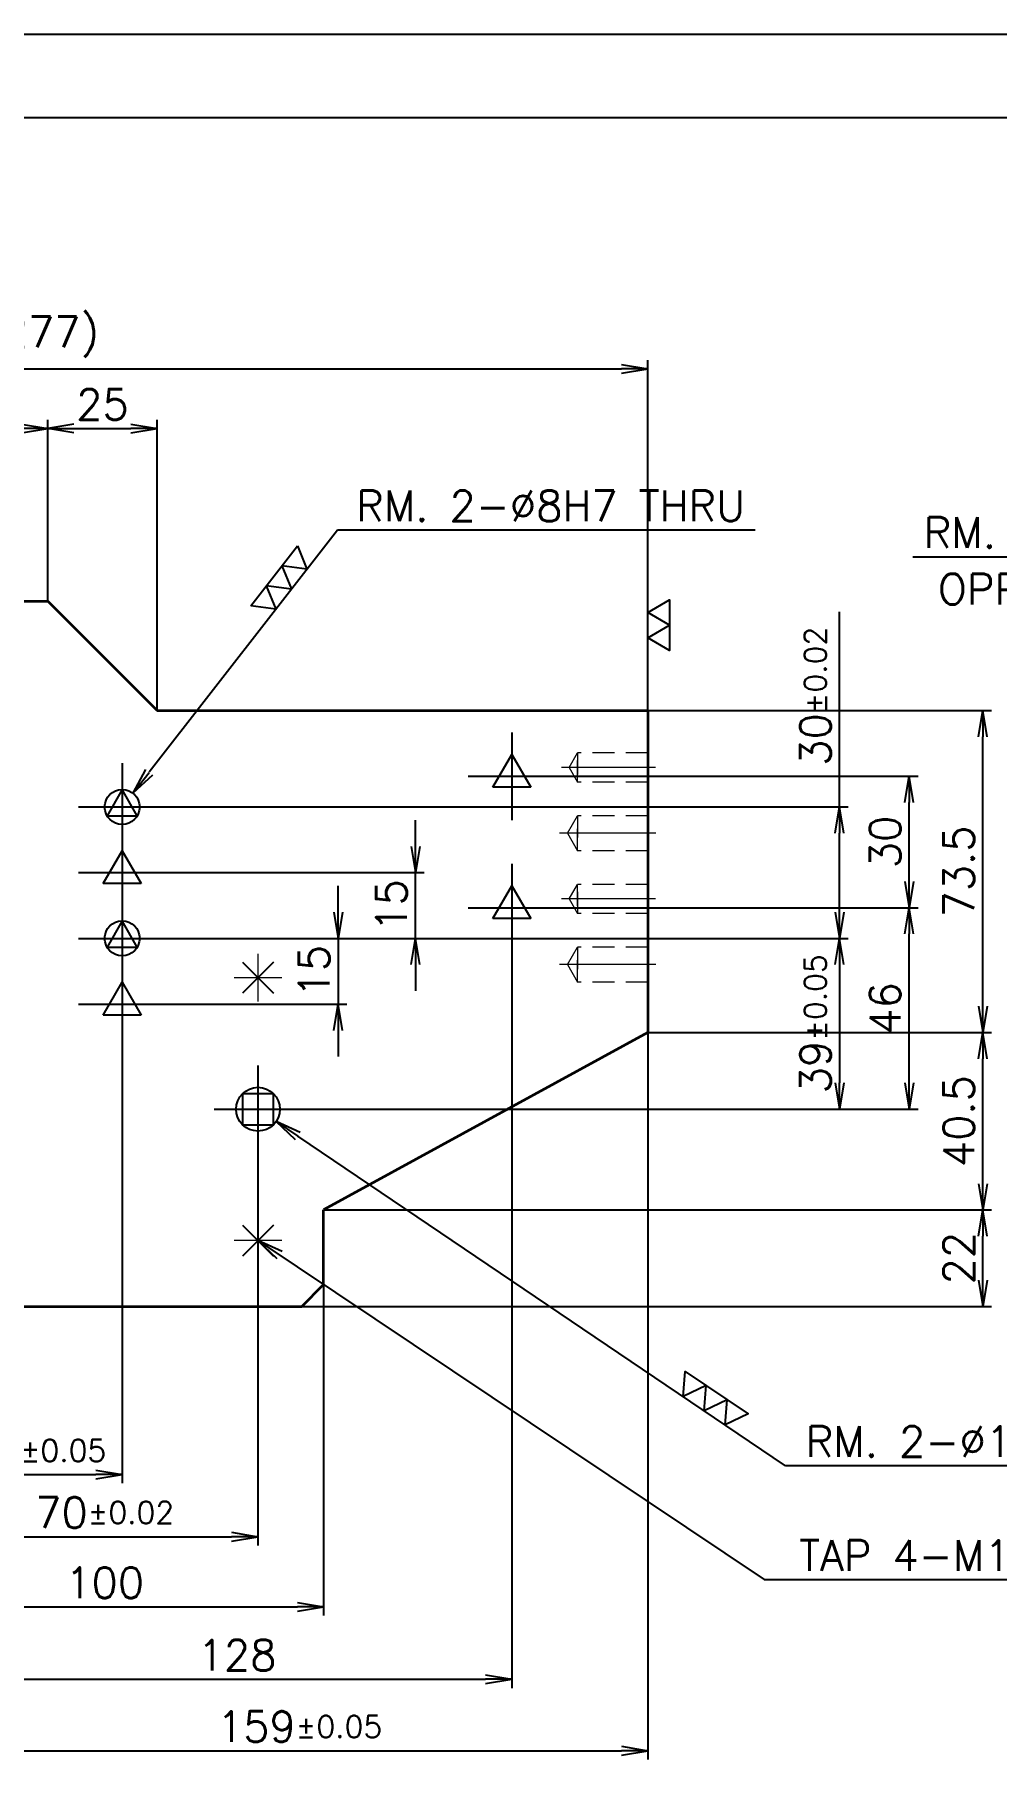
# Model space of a CAD drawing. Header units: millimetres. Extents: x 7914 to 16415, y -883 to 305.
# Drawn here: x 11641.6 to 11861.2, y -683 to -288.1 of the extents above; entities that cross this region are included whole.
import ezdxf

# ---------------------------------------------------------------- set-up
doc = ezdxf.new("R2010")
doc.units = ezdxf.units.MM
doc.linetypes.add('CENTER-HOKUTO', pattern=[23, 20, -1, 1, -1])
doc.linetypes.add('HIDDEN-HOKUTO', pattern=[3.8, 2.5, -1.3])
doc.layers.add('AM_7', color=2, linetype='CENTER-HOKUTO', lineweight=30)
doc.layers.add('AM_HID', color=1, linetype='HIDDEN-HOKUTO', lineweight=25)
doc.layers.add('title_frame', color=7, linetype='Continuous')
doc.layers.add('word_dim', color=253, linetype='Continuous')
doc.styles.get("Standard").update_dxf_attribs({"font": 'romans.shx', "bigfont": 'bigfont.shx'})
doc.dimstyles.new('RS1-2', dxfattribs={"dimscale": 2, "dimtxt": 3.5, "dimasz": 3, "dimexe": 1, "dimexo": 0, "dimgap": 1, "dimtad": 3, "dimdsep": 46, "dimtxsty": 'Standard', "dimblk1": 'OPEN', "dimblk2": 'OPEN', "dimsah": 1, "dimcen": 0, "dimclrd": 256, "dimclre": 256, "dimclrt": 3, "dimadec": 0, "dimazin": 0, "dimtfac": 1, "dimtmove": 0, "dimatfit": 3, "dimldrblk": 'OPEN', "dimfxl": 0, "dimtolj": 1, "dimtzin": 0, "dimarcsym": 0})

# ---------------------------------------------------------------- blocks, each defined once
blk = doc.blocks.new('_Open')
at = {"color": 0, "lineweight": -2}
for p, q in [((-1, 0.167), (0, 0)), ((-1, -0.167), (0, 0)), ((0, 0), (-1, 0))]:
    blk.add_line(p, q, dxfattribs=at)
blk = doc.blocks.new('*D93')
at = {"layer": 'DEFPOINTS', "color": 0, "linetype": 'Continuous', "ltscale": 2}
for p in [(11781.58, -364.43), (11504.58, -442.41), (11781.58, -442.41)]:
    blk.add_point(p, dxfattribs=at)
at = {"layer": 'word_dim', "linetype": 'Continuous', "lineweight": -2, "ltscale": 2}
for p, q in [((11504.58, -442.41), (11504.58, -362.43)), ((11781.58, -442.41), (11781.58, -362.43)), ((11510.58, -364.43), (11775.58, -364.43))]:
    blk.add_line(p, q, dxfattribs=at)
at = {"layer": 'word_dim', "linetype": 'Continuous', "lineweight": -2, "ltscale": 2, "xscale": 6, "yscale": 6, "zscale": 6, "rotation": 180}
blk.add_blockref('_Open', (11504.58, -364.43), dxfattribs=at)
at = {"layer": 'word_dim', "linetype": 'Continuous', "lineweight": -2, "ltscale": 2, "xscale": 6, "yscale": 6, "zscale": 6}
blk.add_blockref('_Open', (11781.58, -364.43), dxfattribs=at)
at = {"layer": 'word_dim', "color": 3, "linetype": 'Continuous', "ltscale": 2, "insert": (11643.08, -357.1), "char_height": 7, "attachment_point": 5}
blk.add_mtext('\\A1;(277)', dxfattribs=at)
blk = doc.blocks.new('*D97')
at = {"layer": 'DEFPOINTS', "color": 0, "linetype": 'Continuous', "ltscale": 2}
for p in [(11644.58, -378.01), (11589.58, -417.41), (11644.58, -417.41)]:
    blk.add_point(p, dxfattribs=at)
at = {"layer": 'word_dim', "linetype": 'Continuous', "lineweight": -2, "ltscale": 2}
for p, q in [((11589.58, -417.41), (11589.58, -376.01)), ((11595.58, -378.01), (11638.58, -378.01)), ((11644.58, -417.41), (11644.58, -376.01))]:
    blk.add_line(p, q, dxfattribs=at)
at = {"layer": 'word_dim', "linetype": 'Continuous', "lineweight": -2, "ltscale": 2, "xscale": 6, "yscale": 6, "zscale": 6, "rotation": 180}
blk.add_blockref('_Open', (11589.58, -378.01), dxfattribs=at)
at = {"layer": 'word_dim', "linetype": 'Continuous', "lineweight": -2, "ltscale": 2, "xscale": 6, "yscale": 6, "zscale": 6}
blk.add_blockref('_Open', (11644.58, -378.01), dxfattribs=at)
at = {"layer": 'word_dim', "color": 3, "linetype": 'Continuous', "ltscale": 2, "insert": (11617.08, -372.51), "char_height": 7, "attachment_point": 5}
blk.add_mtext('\\A1;55', dxfattribs=at)
blk = doc.blocks.new('*D98')
at = {"layer": 'DEFPOINTS', "color": 0, "linetype": 'Continuous', "ltscale": 2}
for p in [(11669.58, -378.01), (11644.58, -417.41), (11669.58, -442.41)]:
    blk.add_point(p, dxfattribs=at)
at = {"layer": 'word_dim', "linetype": 'Continuous', "lineweight": -2, "ltscale": 2}
for p, q in [((11644.58, -417.41), (11644.58, -376.01)), ((11650.58, -378.01), (11663.58, -378.01)), ((11669.58, -442.41), (11669.58, -376.01))]:
    blk.add_line(p, q, dxfattribs=at)
at = {"layer": 'word_dim', "linetype": 'Continuous', "lineweight": -2, "ltscale": 2, "xscale": 6, "yscale": 6, "zscale": 6, "rotation": 180}
blk.add_blockref('_Open', (11644.58, -378.01), dxfattribs=at)
at = {"layer": 'word_dim', "linetype": 'Continuous', "lineweight": -2, "ltscale": 2, "xscale": 6, "yscale": 6, "zscale": 6}
blk.add_blockref('_Open', (11669.58, -378.01), dxfattribs=at)
at = {"layer": 'word_dim', "color": 3, "linetype": 'Continuous', "ltscale": 2, "insert": (11657.08, -372.51), "char_height": 7, "attachment_point": 5}
blk.add_mtext('\\A1;25', dxfattribs=at)
blk = doc.blocks.new('*D100')
at = {"layer": 'DEFPOINTS', "color": 0, "linetype": 'Continuous', "ltscale": 2}
for p in [(11607.58, -573.41), (11707.58, -573.41), (11707.58, -647.01)]:
    blk.add_point(p, dxfattribs=at)
at = {"layer": 'word_dim', "linetype": 'Continuous', "lineweight": -2, "ltscale": 2}
for p, q in [((11607.58, -573.41), (11607.58, -649.01)), ((11707.58, -573.41), (11707.58, -649.01)), ((11613.58, -647.01), (11701.58, -647.01))]:
    blk.add_line(p, q, dxfattribs=at)
at = {"layer": 'word_dim', "linetype": 'Continuous', "lineweight": -2, "ltscale": 2, "xscale": 6, "yscale": 6, "zscale": 6, "rotation": 180}
blk.add_blockref('_Open', (11607.58, -647.01), dxfattribs=at)
at = {"layer": 'word_dim', "linetype": 'Continuous', "lineweight": -2, "ltscale": 2, "xscale": 6, "yscale": 6, "zscale": 6}
blk.add_blockref('_Open', (11707.58, -647.01), dxfattribs=at)
at = {"layer": 'word_dim', "color": 3, "linetype": 'Continuous', "ltscale": 2, "insert": (11657.58, -641.51), "char_height": 7, "attachment_point": 5}
blk.add_mtext('\\A1;100', dxfattribs=at)
blk = doc.blocks.new('*D104')
at = {"layer": 'DEFPOINTS', "color": 0, "linetype": 'Continuous', "ltscale": 2}
for p in [(11707.58, -556.41), (11858.1, -556.41), (11702.58, -578.41)]:
    blk.add_point(p, dxfattribs=at)
at = {"layer": 'word_dim', "linetype": 'Continuous', "lineweight": -2, "ltscale": 2}
for p, q in [((11707.58, -556.41), (11860.1, -556.41)), ((11858.1, -572.41), (11858.1, -562.41)), ((11702.58, -578.41), (11860.1, -578.41))]:
    blk.add_line(p, q, dxfattribs=at)
at = {"layer": 'word_dim', "linetype": 'Continuous', "lineweight": -2, "ltscale": 2, "xscale": 6, "yscale": 6, "zscale": 6}
for p, rotation in [((11858.1, -556.41), 90), ((11858.1, -578.41), 270)]:
    blk.add_blockref('_Open', p, dxfattribs=dict(at, rotation=rotation))
at = {"layer": 'word_dim', "color": 3, "linetype": 'Continuous', "ltscale": 2, "insert": (11852.6, -567.41), "char_height": 7, "attachment_point": 5, "rotation": 90}
blk.add_mtext('\\A1;22', dxfattribs=at)
blk = doc.blocks.new('*D105')
at = {"layer": 'DEFPOINTS', "color": 0, "linetype": 'Continuous', "ltscale": 2}
for p in [(11781.58, -515.89), (11858.1, -515.89), (11707.58, -556.41)]:
    blk.add_point(p, dxfattribs=at)
at = {"layer": 'word_dim', "linetype": 'Continuous', "lineweight": -2, "ltscale": 2}
for p, q in [((11781.58, -515.89), (11860.1, -515.89)), ((11858.1, -550.41), (11858.1, -521.89)), ((11707.58, -556.41), (11860.1, -556.41))]:
    blk.add_line(p, q, dxfattribs=at)
at = {"layer": 'word_dim', "linetype": 'Continuous', "lineweight": -2, "ltscale": 2, "xscale": 6, "yscale": 6, "zscale": 6}
for p, rotation in [((11858.1, -515.89), 90), ((11858.1, -556.41), 270)]:
    blk.add_blockref('_Open', p, dxfattribs=dict(at, rotation=rotation))
at = {"layer": 'word_dim', "color": 3, "linetype": 'Continuous', "ltscale": 2, "insert": (11852.6, -536.15), "char_height": 7, "attachment_point": 5, "rotation": 90}
blk.add_mtext('\\A1;40.5', dxfattribs=at)
blk = doc.blocks.new('*D106')
at = {"layer": 'DEFPOINTS', "color": 0, "linetype": 'Continuous', "ltscale": 2}
for p in [(11781.58, -442.41), (11858.1, -442.41), (11781.58, -515.89)]:
    blk.add_point(p, dxfattribs=at)
at = {"layer": 'word_dim', "linetype": 'Continuous', "lineweight": -2, "ltscale": 2}
for p, q in [((11781.58, -442.41), (11860.1, -442.41)), ((11858.1, -509.89), (11858.1, -448.41)), ((11781.58, -515.89), (11860.1, -515.89))]:
    blk.add_line(p, q, dxfattribs=at)
at = {"layer": 'word_dim', "linetype": 'Continuous', "lineweight": -2, "ltscale": 2, "xscale": 6, "yscale": 6, "zscale": 6}
for p, rotation in [((11858.1, -442.41), 90), ((11858.1, -515.89), 270)]:
    blk.add_blockref('_Open', p, dxfattribs=dict(at, rotation=rotation))
at = {"layer": 'word_dim', "color": 3, "linetype": 'Continuous', "ltscale": 2, "insert": (11852.6, -479.15), "char_height": 7, "attachment_point": 5, "rotation": 90}
blk.add_mtext('\\A1;73.5', dxfattribs=at)
blk = doc.blocks.new('MARK_10PIN')
at = {"color": 3, "linetype": 'Continuous'}
blk.add_lwpolyline([(-3.54, 3.54), (-3.54, -3.54), (3.54, -3.54), (3.54, 3.54)], close=True, dxfattribs=at)
blk.add_circle((0, 0), 5, dxfattribs=at)
blk = doc.blocks.new('MARK_CENTER')
at = {"color": 2, "linetype": 'CENTER-HOKUTO'}
for p, q in [((0, 10), (0, -10)), ((-10, 0), (10, 0))]:
    blk.add_line(p, q, dxfattribs=at)
blk = doc.blocks.new('MARK_M10BOLT')
at = {"color": 3, "linetype": 'Continuous'}
for p, q in [((-1.77, 1.77), (1.77, -1.77)), ((1.77, 1.77), (-1.77, -1.77))]:
    blk.add_line(p, q, dxfattribs=at)
blk = doc.blocks.new('MARK_M8BOLT')
at = {"color": 3, "linetype": 'Continuous'}
for p, q in [((-2.17, -1.25), (0, 2.5)), ((0, 2.5), (2.17, -1.25)), ((2.17, -1.25), (-2.17, -1.25))]:
    blk.add_line(p, q, dxfattribs=at)
blk = doc.blocks.new('*D109')
at = {"layer": 'DEFPOINTS', "color": 0, "linetype": 'Continuous', "ltscale": 2}
for p in [(11692.58, -543.41), (11622.58, -568.85), (11692.58, -630.99)]:
    blk.add_point(p, dxfattribs=at)
at = {"layer": 'word_dim', "linetype": 'Continuous', "lineweight": -2, "ltscale": 2}
for p, q in [((11692.58, -543.41), (11692.58, -632.99)), ((11622.58, -568.85), (11622.58, -632.99)), ((11628.58, -630.99), (11686.58, -630.99))]:
    blk.add_line(p, q, dxfattribs=at)
at = {"layer": 'word_dim', "linetype": 'Continuous', "lineweight": -2, "ltscale": 2, "xscale": 6, "yscale": 6, "zscale": 6, "rotation": 180}
blk.add_blockref('_Open', (11622.58, -630.99), dxfattribs=at)
at = {"layer": 'word_dim', "linetype": 'Continuous', "lineweight": -2, "ltscale": 2, "xscale": 6, "yscale": 6, "zscale": 6}
blk.add_blockref('_Open', (11692.58, -630.99), dxfattribs=at)
at = {"layer": 'word_dim', "color": 3, "linetype": 'Continuous', "ltscale": 2, "insert": (11657.58, -625.49), "char_height": 7, "attachment_point": 5}
blk.add_mtext('\\A1;70{\\H0.715x;%%p0.02}', dxfattribs=at)
blk = doc.blocks.new('*D113')
at = {"layer": 'DEFPOINTS', "color": 0, "linetype": 'Continuous', "ltscale": 2}
for p in [(11781.58, -515.89), (11622.58, -568.85), (11781.58, -679.84)]:
    blk.add_point(p, dxfattribs=at)
at = {"layer": 'word_dim', "linetype": 'Continuous', "lineweight": -2, "ltscale": 2}
for p, q in [((11781.58, -515.89), (11781.58, -681.84)), ((11622.58, -568.85), (11622.58, -681.84)), ((11628.58, -679.84), (11775.58, -679.84))]:
    blk.add_line(p, q, dxfattribs=at)
at = {"layer": 'word_dim', "linetype": 'Continuous', "lineweight": -2, "ltscale": 2, "xscale": 6, "yscale": 6, "zscale": 6, "rotation": 180}
blk.add_blockref('_Open', (11622.58, -679.84), dxfattribs=at)
at = {"layer": 'word_dim', "linetype": 'Continuous', "lineweight": -2, "ltscale": 2, "xscale": 6, "yscale": 6, "zscale": 6}
blk.add_blockref('_Open', (11781.58, -679.84), dxfattribs=at)
at = {"layer": 'word_dim', "color": 3, "linetype": 'Continuous', "ltscale": 2, "insert": (11702.08, -674.34), "char_height": 7, "attachment_point": 5}
blk.add_mtext('\\A1;159{\\H0.715x;%%p0.05}', dxfattribs=at)
blk = doc.blocks.new('*D114')
at = {"layer": 'DEFPOINTS', "color": 0, "linetype": 'Continuous', "ltscale": 2}
for p in [(11688.44, -530.61), (11696.72, -536.21)]:
    blk.add_point(p, dxfattribs=at)
at = {"layer": 'word_dim', "linetype": 'Continuous', "lineweight": -2, "ltscale": 2}
for p, q in [((11813.04, -614.78), (11701.7, -539.57)), ((11915.11, -614.78), (11813.04, -614.78))]:
    blk.add_line(p, q, dxfattribs=at)
at = {"layer": 'word_dim', "linetype": 'Continuous', "lineweight": -2, "ltscale": 2, "xscale": 6, "yscale": 6, "zscale": 6, "rotation": 145.9618223564301}
blk.add_blockref('_Open', (11696.72, -536.21), dxfattribs=at)
at = {"layer": 'word_dim', "color": 3, "linetype": 'Continuous', "ltscale": 2, "insert": (11865.07, -609.28), "char_height": 7, "attachment_point": 5}
blk.add_mtext('\\A1;RM. 2-∅10H7 THRU', dxfattribs=at)
blk = doc.blocks.new('*D122')
at = {"layer": 'DEFPOINTS', "color": 0, "linetype": 'Continuous', "ltscale": 2}
for p in [(11671.58, -494.41), (11700.85, -533.41), (11825.37, -533.41)]:
    blk.add_point(p, dxfattribs=at)
at = {"layer": 'word_dim', "linetype": 'Continuous', "lineweight": -2, "ltscale": 2}
for p, q in [((11671.58, -494.41), (11827.37, -494.41)), ((11825.37, -500.41), (11825.37, -527.41)), ((11700.85, -533.41), (11827.37, -533.41))]:
    blk.add_line(p, q, dxfattribs=at)
at = {"layer": 'word_dim', "linetype": 'Continuous', "lineweight": -2, "ltscale": 2, "xscale": 6, "yscale": 6, "zscale": 6}
for p, rotation in [((11825.37, -494.41), 90), ((11825.37, -533.41), 270)]:
    blk.add_blockref('_Open', p, dxfattribs=dict(at, rotation=rotation))
at = {"layer": 'word_dim', "color": 3, "linetype": 'Continuous', "ltscale": 2, "insert": (11819.87, -513.91), "char_height": 7, "attachment_point": 5, "rotation": 90}
blk.add_mtext('\\A1;39{\\H0.715x;%%p0.05}', dxfattribs=at)
blk = doc.blocks.new('*D123')
at = {"layer": 'DEFPOINTS', "color": 0, "linetype": 'Continuous', "ltscale": 2}
for p in [(11668.42, -464.41), (11825.37, -464.41), (11671.58, -494.41)]:
    blk.add_point(p, dxfattribs=at)
at = {"layer": 'word_dim', "linetype": 'Continuous', "lineweight": -2, "ltscale": 2}
for p, q in [((11825.37, -464.41), (11825.37, -419.91)), ((11668.42, -464.41), (11827.37, -464.41)), ((11825.37, -488.41), (11825.37, -470.41)), ((11671.58, -494.41), (11827.37, -494.41))]:
    blk.add_line(p, q, dxfattribs=at)
at = {"layer": 'word_dim', "linetype": 'Continuous', "lineweight": -2, "ltscale": 2, "xscale": 6, "yscale": 6, "zscale": 6}
for p, rotation in [((11825.37, -464.41), 90), ((11825.37, -494.41), 270)]:
    blk.add_blockref('_Open', p, dxfattribs=dict(at, rotation=rotation))
at = {"layer": 'word_dim', "color": 3, "linetype": 'Continuous', "ltscale": 2, "insert": (11819.87, -439.16), "char_height": 7, "attachment_point": 5, "rotation": 90}
blk.add_mtext('\\A1;30{\\H0.715x;%%p0.02}', dxfattribs=at)
blk = doc.blocks.new('*D124')
at = {"layer": 'DEFPOINTS', "color": 0, "linetype": 'Continuous', "ltscale": 2}
for p in [(11661.58, -513.73), (11622.58, -568.85), (11661.58, -616.81)]:
    blk.add_point(p, dxfattribs=at)
at = {"layer": 'word_dim', "linetype": 'Continuous', "lineweight": -2, "ltscale": 2}
for p, q in [((11661.58, -513.73), (11661.58, -618.81)), ((11622.58, -568.85), (11622.58, -618.81)), ((11628.58, -616.81), (11655.58, -616.81))]:
    blk.add_line(p, q, dxfattribs=at)
at = {"layer": 'word_dim', "linetype": 'Continuous', "lineweight": -2, "ltscale": 2, "xscale": 6, "yscale": 6, "zscale": 6, "rotation": 180}
blk.add_blockref('_Open', (11622.58, -616.81), dxfattribs=at)
at = {"layer": 'word_dim', "linetype": 'Continuous', "lineweight": -2, "ltscale": 2, "xscale": 6, "yscale": 6, "zscale": 6}
blk.add_blockref('_Open', (11661.58, -616.81), dxfattribs=at)
at = {"layer": 'word_dim', "color": 3, "linetype": 'Continuous', "ltscale": 2, "insert": (11642.08, -611.31), "char_height": 7, "attachment_point": 5}
blk.add_mtext('\\A1;39{\\H0.715x;%%p0.05}', dxfattribs=at)
blk = doc.blocks.new('MARK_8PIN')
at = {"color": 3, "linetype": 'Continuous'}
blk.add_lwpolyline([(0, 4), (-3.46, -2), (3.46, -2)], close=True, dxfattribs=at)
blk.add_circle((0, 0), 4, dxfattribs=at)
blk = doc.blocks.new('*D125')
at = {"layer": 'DEFPOINTS', "color": 0, "linetype": 'Continuous', "ltscale": 2}
for p in [(11671.58, -494.41), (11671.58, -509.41), (11710.89, -509.41)]:
    blk.add_point(p, dxfattribs=at)
at = {"layer": 'word_dim', "linetype": 'Continuous', "lineweight": -2, "ltscale": 2}
for p, q in [((11710.89, -488.41), (11710.89, -482.41)), ((11671.58, -494.41), (11712.89, -494.41)), ((11710.89, -494.41), (11710.89, -509.41)), ((11671.58, -509.41), (11712.89, -509.41)), ((11710.89, -515.41), (11710.89, -521.41))]:
    blk.add_line(p, q, dxfattribs=at)
at = {"layer": 'word_dim', "linetype": 'Continuous', "lineweight": -2, "ltscale": 2, "xscale": 6, "yscale": 6, "zscale": 6}
for p, rotation in [((11710.89, -494.41), 270), ((11710.89, -509.41), 90)]:
    blk.add_blockref('_Open', p, dxfattribs=dict(at, rotation=rotation))
at = {"layer": 'word_dim', "color": 3, "linetype": 'Continuous', "ltscale": 2, "insert": (11705.39, -501.91), "char_height": 7, "attachment_point": 5, "rotation": 90}
blk.add_mtext('\\A1;15', dxfattribs=at)
blk = doc.blocks.new('*D126')
at = {"layer": 'DEFPOINTS', "color": 0, "linetype": 'Continuous', "ltscale": 2}
for p in [(11671.58, -479.41), (11728.55, -479.41), (11671.58, -494.41)]:
    blk.add_point(p, dxfattribs=at)
at = {"layer": 'word_dim', "linetype": 'Continuous', "lineweight": -2, "ltscale": 2}
for p, q in [((11728.55, -473.41), (11728.55, -467.41)), ((11671.58, -479.41), (11730.55, -479.41)), ((11728.55, -494.41), (11728.55, -479.41)), ((11671.58, -494.41), (11730.55, -494.41)), ((11728.55, -500.41), (11728.55, -506.41))]:
    blk.add_line(p, q, dxfattribs=at)
at = {"layer": 'word_dim', "linetype": 'Continuous', "lineweight": -2, "ltscale": 2, "xscale": 6, "yscale": 6, "zscale": 6}
for p, rotation in [((11728.55, -479.41), 270), ((11728.55, -494.41), 90)]:
    blk.add_blockref('_Open', p, dxfattribs=dict(at, rotation=rotation))
at = {"layer": 'word_dim', "color": 3, "linetype": 'Continuous', "ltscale": 2, "insert": (11723.05, -486.91), "char_height": 7, "attachment_point": 5, "rotation": 90}
blk.add_mtext('\\A1;15', dxfattribs=at)
blk = doc.blocks.new('*D127')
at = {"layer": 'DEFPOINTS', "color": 0, "linetype": 'Continuous', "ltscale": 2}
for p in [(11664.04, -461.25), (11659.13, -467.57)]:
    blk.add_point(p, dxfattribs=at)
at = {"layer": 'word_dim', "linetype": 'Continuous', "lineweight": -2, "ltscale": 2}
for p, q in [((11710.72, -401.2), (11667.72, -456.51)), ((11806.12, -401.2), (11710.72, -401.2))]:
    blk.add_line(p, q, dxfattribs=at)
at = {"layer": 'word_dim', "linetype": 'Continuous', "lineweight": -2, "ltscale": 2, "xscale": 6, "yscale": 6, "zscale": 6, "rotation": 232.1360004043311}
blk.add_blockref('_Open', (11664.04, -461.25), dxfattribs=at)
at = {"layer": 'word_dim', "color": 3, "linetype": 'Continuous', "ltscale": 2, "insert": (11759.42, -395.7), "char_height": 7, "attachment_point": 5}
blk.add_mtext('\\A1;RM. 2-∅8H7 THRU', dxfattribs=at)
blk = doc.blocks.new('shiage3')
at = {"layer": 'word_dim', "color": 3, "linetype": 'Continuous'}
for p, q in [((-1.44, 2.5), (7.22, 2.5)), ((0, 0), (-1.44, 2.5)), ((1.44, 2.5), (0, 0)), ((2.89, 0), (1.44, 2.5)), ((4.33, 2.5), (2.89, 0)), ((5.77, 0), (4.33, 2.5)), ((7.22, 2.5), (5.77, 0))]:
    blk.add_line(p, q, dxfattribs=at)
blk = doc.blocks.new('*D128')
at = {"layer": 'DEFPOINTS', "color": 0, "linetype": 'Continuous', "ltscale": 2}
for p in [(11760.58, -487.41), (11841.31, -487.41), (11702.58, -533.41)]:
    blk.add_point(p, dxfattribs=at)
at = {"layer": 'word_dim', "linetype": 'Continuous', "lineweight": -2, "ltscale": 2}
for p, q in [((11760.58, -487.41), (11843.31, -487.41)), ((11841.31, -527.41), (11841.31, -493.41)), ((11702.58, -533.41), (11843.31, -533.41))]:
    blk.add_line(p, q, dxfattribs=at)
at = {"layer": 'word_dim', "linetype": 'Continuous', "lineweight": -2, "ltscale": 2, "xscale": 6, "yscale": 6, "zscale": 6}
for p, rotation in [((11841.31, -487.41), 90), ((11841.31, -533.41), 270)]:
    blk.add_blockref('_Open', p, dxfattribs=dict(at, rotation=rotation))
at = {"layer": 'word_dim', "color": 3, "linetype": 'Continuous', "ltscale": 2, "insert": (11835.81, -510.41), "char_height": 7, "attachment_point": 5, "rotation": 90}
blk.add_mtext('\\A1;46', dxfattribs=at)
blk = doc.blocks.new('*D129')
at = {"layer": 'DEFPOINTS', "color": 0, "linetype": 'Continuous', "ltscale": 2}
for p in [(11760.58, -457.41), (11841.31, -457.41), (11760.58, -487.41)]:
    blk.add_point(p, dxfattribs=at)
at = {"layer": 'word_dim', "linetype": 'Continuous', "lineweight": -2, "ltscale": 2}
for p, q in [((11760.58, -457.41), (11843.31, -457.41)), ((11841.31, -481.41), (11841.31, -463.41)), ((11760.58, -487.41), (11843.31, -487.41))]:
    blk.add_line(p, q, dxfattribs=at)
at = {"layer": 'word_dim', "linetype": 'Continuous', "lineweight": -2, "ltscale": 2, "xscale": 6, "yscale": 6, "zscale": 6}
for p, rotation in [((11841.31, -457.41), 90), ((11841.31, -487.41), 270)]:
    blk.add_blockref('_Open', p, dxfattribs=dict(at, rotation=rotation))
at = {"layer": 'word_dim', "color": 3, "linetype": 'Continuous', "ltscale": 2, "insert": (11835.81, -472.41), "char_height": 7, "attachment_point": 5, "rotation": 90}
blk.add_mtext('\\A1;30', dxfattribs=at)
blk = doc.blocks.new('*D130')
at = {"layer": 'DEFPOINTS', "color": 0, "linetype": 'Continuous', "ltscale": 2}
for p in [(11750.58, -497.41), (11622.58, -568.85), (11750.58, -663.54)]:
    blk.add_point(p, dxfattribs=at)
at = {"layer": 'word_dim', "linetype": 'Continuous', "lineweight": -2, "ltscale": 2}
for p, q in [((11750.58, -497.41), (11750.58, -665.54)), ((11622.58, -568.85), (11622.58, -665.54)), ((11628.58, -663.54), (11744.58, -663.54))]:
    blk.add_line(p, q, dxfattribs=at)
at = {"layer": 'word_dim', "linetype": 'Continuous', "lineweight": -2, "ltscale": 2, "xscale": 6, "yscale": 6, "zscale": 6, "rotation": 180}
blk.add_blockref('_Open', (11622.58, -663.54), dxfattribs=at)
at = {"layer": 'word_dim', "linetype": 'Continuous', "lineweight": -2, "ltscale": 2, "xscale": 6, "yscale": 6, "zscale": 6}
blk.add_blockref('_Open', (11750.58, -663.54), dxfattribs=at)
at = {"layer": 'word_dim', "color": 3, "linetype": 'Continuous', "ltscale": 2, "insert": (11687.81, -658.04), "char_height": 7, "attachment_point": 5}
blk.add_mtext('\\A1;128', dxfattribs=at)
blk = doc.blocks.new('*D146')
at = {"layer": 'DEFPOINTS', "color": 0, "linetype": 'Continuous', "ltscale": 2}
for p in [(12002.24, -464.74), (12008.2, -470.08)]:
    blk.add_point(p, dxfattribs=at)
at = {"layer": 'word_dim', "linetype": 'Continuous', "lineweight": -2, "ltscale": 2}
for p, q in [((11842.12, -407.3), (11938.19, -407.3)), ((11938.19, -407.3), (11997.77, -460.73))]:
    blk.add_line(p, q, dxfattribs=at)
at = {"layer": 'word_dim', "linetype": 'Continuous', "lineweight": -2, "ltscale": 2, "xscale": 6, "yscale": 6, "zscale": 6, "rotation": 318.113716403534}
blk.add_blockref('_Open', (12002.24, -464.74), dxfattribs=at)
at = {"layer": 'word_dim', "color": 3, "linetype": 'Continuous', "ltscale": 2, "insert": (11889.16, -401.8), "char_height": 7, "attachment_point": 5}
blk.add_mtext('\\A1;RM. 2-∅8H7 DP16', dxfattribs=at)

msp = doc.modelspace()

# ---------------------------------------------------------------- linework, layer by layer
at = {"color": 7, "lineweight": 35}
for p, q in [((11589.581, -417.409), (11644.581, -417.409)), ((11644.581, -417.409), (11669.581, -442.409)), ((11669.581, -442.409), (11781.581, -442.409)), ((11781.581, -442.409), (11781.581, -515.885)), ((11781.581, -515.885), (11707.581, -556.409)), ((11612.581, -578.409), (11702.581, -578.409))]:
    msp.add_line(p, q, dxfattribs=at)
at = {"color": 7, "lineweight": 35, "ltscale": 0.425}
msp.add_line((11707.581, -573.409), (11707.581, -556.409), dxfattribs=at)
at = {"color": 7, "lineweight": 35, "ltscale": 0.176777}
msp.add_line((11702.581, -578.409), (11707.581, -573.409), dxfattribs=at)
at = {"layer": 'AM_7', "color": 2, "lineweight": 13, "ltscale": 2}
for p, q in [((11783.373, -455.409), (11761.871, -455.409)), ((11783.412, -470.409), (11761.441, -470.409)), ((11783.373, -485.409), (11761.871, -485.409)), ((11692.581, -497.965), (11692.581, -508.853)), ((11783.412, -500.409), (11761.441, -500.409)), ((11698.026, -503.409), (11687.137, -503.409)), ((11692.581, -557.965), (11692.581, -568.853)), ((11698.026, -563.409), (11687.137, -563.409))]:
    msp.add_line(p, q, dxfattribs=at)
at = {"layer": 'AM_HID', "color": 1, "lineweight": 13, "ltscale": 2}
for p, q in [((11763.662, -455.409), (11765.581, -452.085)), ((11765.581, -452.085), (11765.581, -457.002)), ((11781.581, -452.085), (11765.581, -452.085)), ((11765.581, -458.732), (11765.581, -453.816)), ((11763.662, -455.409), (11765.581, -458.732)), ((11781.581, -458.732), (11765.581, -458.732)), ((11763.272, -470.409), (11765.581, -466.409)), ((11765.581, -466.409), (11765.581, -472.327)), ((11781.581, -466.409), (11765.581, -466.409)), ((11765.581, -474.409), (11765.581, -468.491)), ((11763.272, -470.409), (11765.581, -474.409)), ((11781.581, -474.409), (11765.581, -474.409)), ((11763.662, -485.409), (11765.581, -482.085)), ((11763.662, -485.409), (11765.581, -488.732)), ((11765.581, -487.002), (11765.581, -482.085)), ((11781.581, -482.085), (11765.581, -482.085)), ((11765.581, -483.816), (11765.581, -488.732)), ((11781.581, -488.732), (11765.581, -488.732)), ((11763.272, -500.409), (11765.581, -496.409)), ((11765.581, -496.409), (11765.581, -502.327)), ((11781.581, -496.409), (11765.581, -496.409)), ((11763.272, -500.409), (11765.581, -504.409)), ((11765.581, -504.409), (11765.581, -498.491)), ((11781.581, -504.409), (11765.581, -504.409))]:
    msp.add_line(p, q, dxfattribs=at)
at = {"layer": 'title_frame', "color": 4}
msp.add_lwpolyline([(12182.226, -288.11), (11342.226, -288.11), (11342.226, -882.11), (12182.226, -882.11)], close=True, dxfattribs=at)
at = {"layer": 'title_frame'}
msp.add_lwpolyline([(11362.876, -307.035), (12161.576, -307.035), (12161.576, -863.185), (11362.876, -863.185)], close=True, dxfattribs=at)
at = {"layer": 'word_dim', "color": 3, "linetype": 'Continuous', "ltscale": 2}
for points in [[(11781.581, -420.061), (11786.587, -417.171), (11786.587, -428.731), (11781.581, -425.841), (11786.587, -422.951)], [(11789.712, -599.018), (11790.119, -593.253), (11804.488, -602.959), (11799.291, -605.489), (11799.698, -599.723), (11794.501, -602.254), (11794.908, -596.488)]]:
    msp.add_lwpolyline(points, close=True, dxfattribs=at)

# ---------------------------------------------------------------- block references
at = {"layer": 'word_dim', "color": 3, "linetype": 'Continuous', "ltscale": 2, "xscale": 2, "yscale": 2, "zscale": 2, "rotation": 52.13600040433646}
msp.add_blockref('shiage3', (11696.673, -419.274), dxfattribs=at)
at = {"layer": 'word_dim', "color": 2, "linetype": 'CENTER-HOKUTO', "ltscale": 2}
for p in [(11750.581, -457.409), (11661.581, -479.409), (11750.581, -487.409), (11661.581, -509.409)]:
    msp.add_blockref('MARK_CENTER', p, dxfattribs=at)
at = {"layer": 'word_dim', "color": 3, "linetype": 'Continuous', "ltscale": 2, "xscale": 2, "yscale": 2, "zscale": 2}
for p in [(11750.581, -457.409), (11661.581, -479.409), (11750.581, -487.409), (11661.581, -509.409)]:
    msp.add_blockref('MARK_M8BOLT', p, dxfattribs=at)
at = {"layer": 'word_dim', "color": 3, "linetype": 'CENTER-HOKUTO', "ltscale": 2}
for p in [(11661.581, -464.409), (11661.581, -494.409), (11692.581, -533.409)]:
    msp.add_blockref('MARK_CENTER', p, dxfattribs=at)
at = {"layer": 'word_dim', "color": 3, "linetype": 'Continuous', "ltscale": 2}
for name, p in [('MARK_8PIN', (11661.581, -464.409)), ('MARK_8PIN', (11661.581, -494.409)), ('MARK_10PIN', (11692.581, -533.409))]:
    msp.add_blockref(name, p, dxfattribs=at)
at = {"layer": 'word_dim', "linetype": 'Continuous', "ltscale": 2, "xscale": 2, "yscale": 2, "zscale": 2}
for p in [(11692.581, -503.409), (11692.581, -563.409)]:
    msp.add_blockref('MARK_M10BOLT', p, dxfattribs=at)

# ---------------------------------------------------------------- texts
at = {"layer": 'word_dim', "linetype": 'Continuous', "ltscale": 2, "insert": (11847.871, -411.165), "char_height": 7, "width": 141.39058, "attachment_point": 1}
msp.add_mtext('\\pt84;{\\C3;OPPOSITE SIDE}', dxfattribs=at)
at = {"layer": 'word_dim', "color": 3, "linetype": 'Continuous', "ltscale": 2, "insert": (11816.162, -638.789), "char_height": 7, "attachment_point": 7}
msp.add_mtext('TAP 4-M10 THRU', dxfattribs=at)

# ---------------------------------------------------------------- dimensions: what is measured, and where the dimension line sits
at = {"layer": 'word_dim', "linetype": 'Continuous', "ltscale": 2}
for base, p1, p2, text, picture, middle in [((11781.581, -364.434), (11504.581, -442.409), (11781.581, -442.409), '(<>)', '*D93', (11643.081, -357.101)), ((11781.581, -679.836), (11622.581, -568.853), (11781.581, -515.885), '<>{\\H0.715x;%%p0.05}', '*D113', (11702.081, -674.336))]:
    dim = msp.add_linear_dim(base=base, p1=p1, p2=p2, text=text, dimstyle='RS1-2', dxfattribs=at)
    dim.commit()
    dim.dimension.update_dxf_attribs({"geometry": picture, "text_midpoint": middle})
for base, p1, p2, picture, middle in [((11644.581, -378.009), (11589.581, -417.409), (11644.581, -417.409), '*D97', (11617.081, -372.509)), ((11669.581, -378.009), (11644.581, -417.409), (11669.581, -442.409), '*D98', (11657.081, -372.509)), ((11707.581, -647.013), (11607.581, -573.409), (11707.581, -573.409), '*D100', (11657.581, -641.513))]:
    dim = msp.add_linear_dim(base=base, p1=p1, p2=p2, dimstyle='RS1-2', dxfattribs=at)
    dim.commit()
    dim.dimension.update_dxf_attribs({"geometry": picture, "text_midpoint": middle})
for p1, p2, text, picture, middle in [((11659.126, -467.567), (11664.037, -461.251), 'RM. 2-<>H7 THRU', '*D127', (11759.422, -401.203)), ((12008.197, -470.08), (12002.241, -464.738), 'RM. 2-<>H7 DP16', '*D146', (11889.157, -407.297)), ((11688.438, -530.61), (11696.725, -536.208), 'RM. 2-<>H7 THRU', '*D114', (11865.074, -614.777))]:
    dim = msp.add_diameter_dim_2p(p1=p1, p2=p2, text=text, dimstyle='RS1-2', override={"dimtoh": 1, "dimtofl": 0}, dxfattribs=at)
    dim.commit()
    dim.dimension.update_dxf_attribs({"geometry": picture, "text_midpoint": middle, "dimtype": 163})
for base, p2, text, picture, middle in [((11825.373, -464.409), (11668.424, -464.409), '<>{\\H0.715x;%%p0.02}', '*D123', (11819.873, -439.16)), ((11825.373, -533.409), (11700.853, -533.409), '<>{\\H0.715x;%%p0.05}', '*D122', (11819.873, -513.909))]:
    dim = msp.add_linear_dim(base=base, p1=(11671.581, -494.409), p2=p2, angle=90, text=text, dimstyle='RS1-2', dxfattribs=at)
    dim.commit()
    dim.dimension.update_dxf_attribs({"geometry": picture, "text_midpoint": middle})
for base, p1, p2, picture, middle in [((11858.104, -442.409), (11781.581, -515.885), (11781.581, -442.409), '*D106', (11852.604, -479.147)), ((11858.104, -515.885), (11707.581, -556.409), (11781.581, -515.885), '*D105', (11852.604, -536.147)), ((11858.104, -556.409), (11702.581, -578.409), (11707.581, -556.409), '*D104', (11852.604, -567.409))]:
    dim = msp.add_linear_dim(base=base, p1=p1, p2=p2, angle=90, dimstyle='RS1-2', override={"dimdec": 1}, dxfattribs=at)
    dim.commit()
    dim.dimension.update_dxf_attribs({"geometry": picture, "text_midpoint": middle})
for base, p1, p2, picture, middle in [((11841.31, -457.409), (11760.581, -487.409), (11760.581, -457.409), '*D129', (11835.81, -472.409)), ((11728.555, -479.409), (11671.581, -494.409), (11671.581, -479.409), '*D126', (11723.055, -486.909)), ((11710.885, -509.409), (11671.581, -494.409), (11671.581, -509.409), '*D125', (11705.385, -501.909)), ((11841.31, -487.409), (11702.581, -533.409), (11760.581, -487.409), '*D128', (11835.81, -510.409))]:
    dim = msp.add_linear_dim(base=base, p1=p1, p2=p2, angle=90, dimstyle='RS1-2', dxfattribs=at)
    dim.commit()
    dim.dimension.update_dxf_attribs({"geometry": picture, "text_midpoint": middle})
dim = msp.add_linear_dim(base=(11750.581, -663.541), p1=(11622.581, -568.853), p2=(11750.581, -497.409), dimstyle='RS1-2', dxfattribs=at)
dim.commit()
dim.dimension.update_dxf_attribs({"geometry": '*D130', "text_midpoint": (11687.807, -663.541), "dimtype": 160})
for base, p2, text, picture, middle in [((11661.581, -616.807), (11661.581, -513.729), '<>{\\H0.715x;%%p0.05}', '*D124', (11642.081, -616.807)), ((11692.581, -630.988), (11692.581, -543.409), '<>{\\H0.715x;%%p0.02}', '*D109', (11657.581, -630.988))]:
    dim = msp.add_linear_dim(base=base, p1=(11622.581, -568.853), p2=p2, text=text, dimstyle='RS1-2', dxfattribs=at)
    dim.commit()
    dim.dimension.update_dxf_attribs({"geometry": picture, "text_midpoint": middle, "dimtype": 160})

# ---------------------------------------------------------------- leaders
at = {"layer": 'word_dim', "linetype": 'Continuous', "ltscale": 2, "annotation_type": 0, "has_hookline": 1, "hookline_direction": 0, "text_width": 88.733}
msp.add_leader([(11692.581, -563.409), (11808.162, -640.789), (11814.162, -640.789)], dimstyle='RS1-2', dxfattribs=at)

doc.saveas('drawing.dxf')
